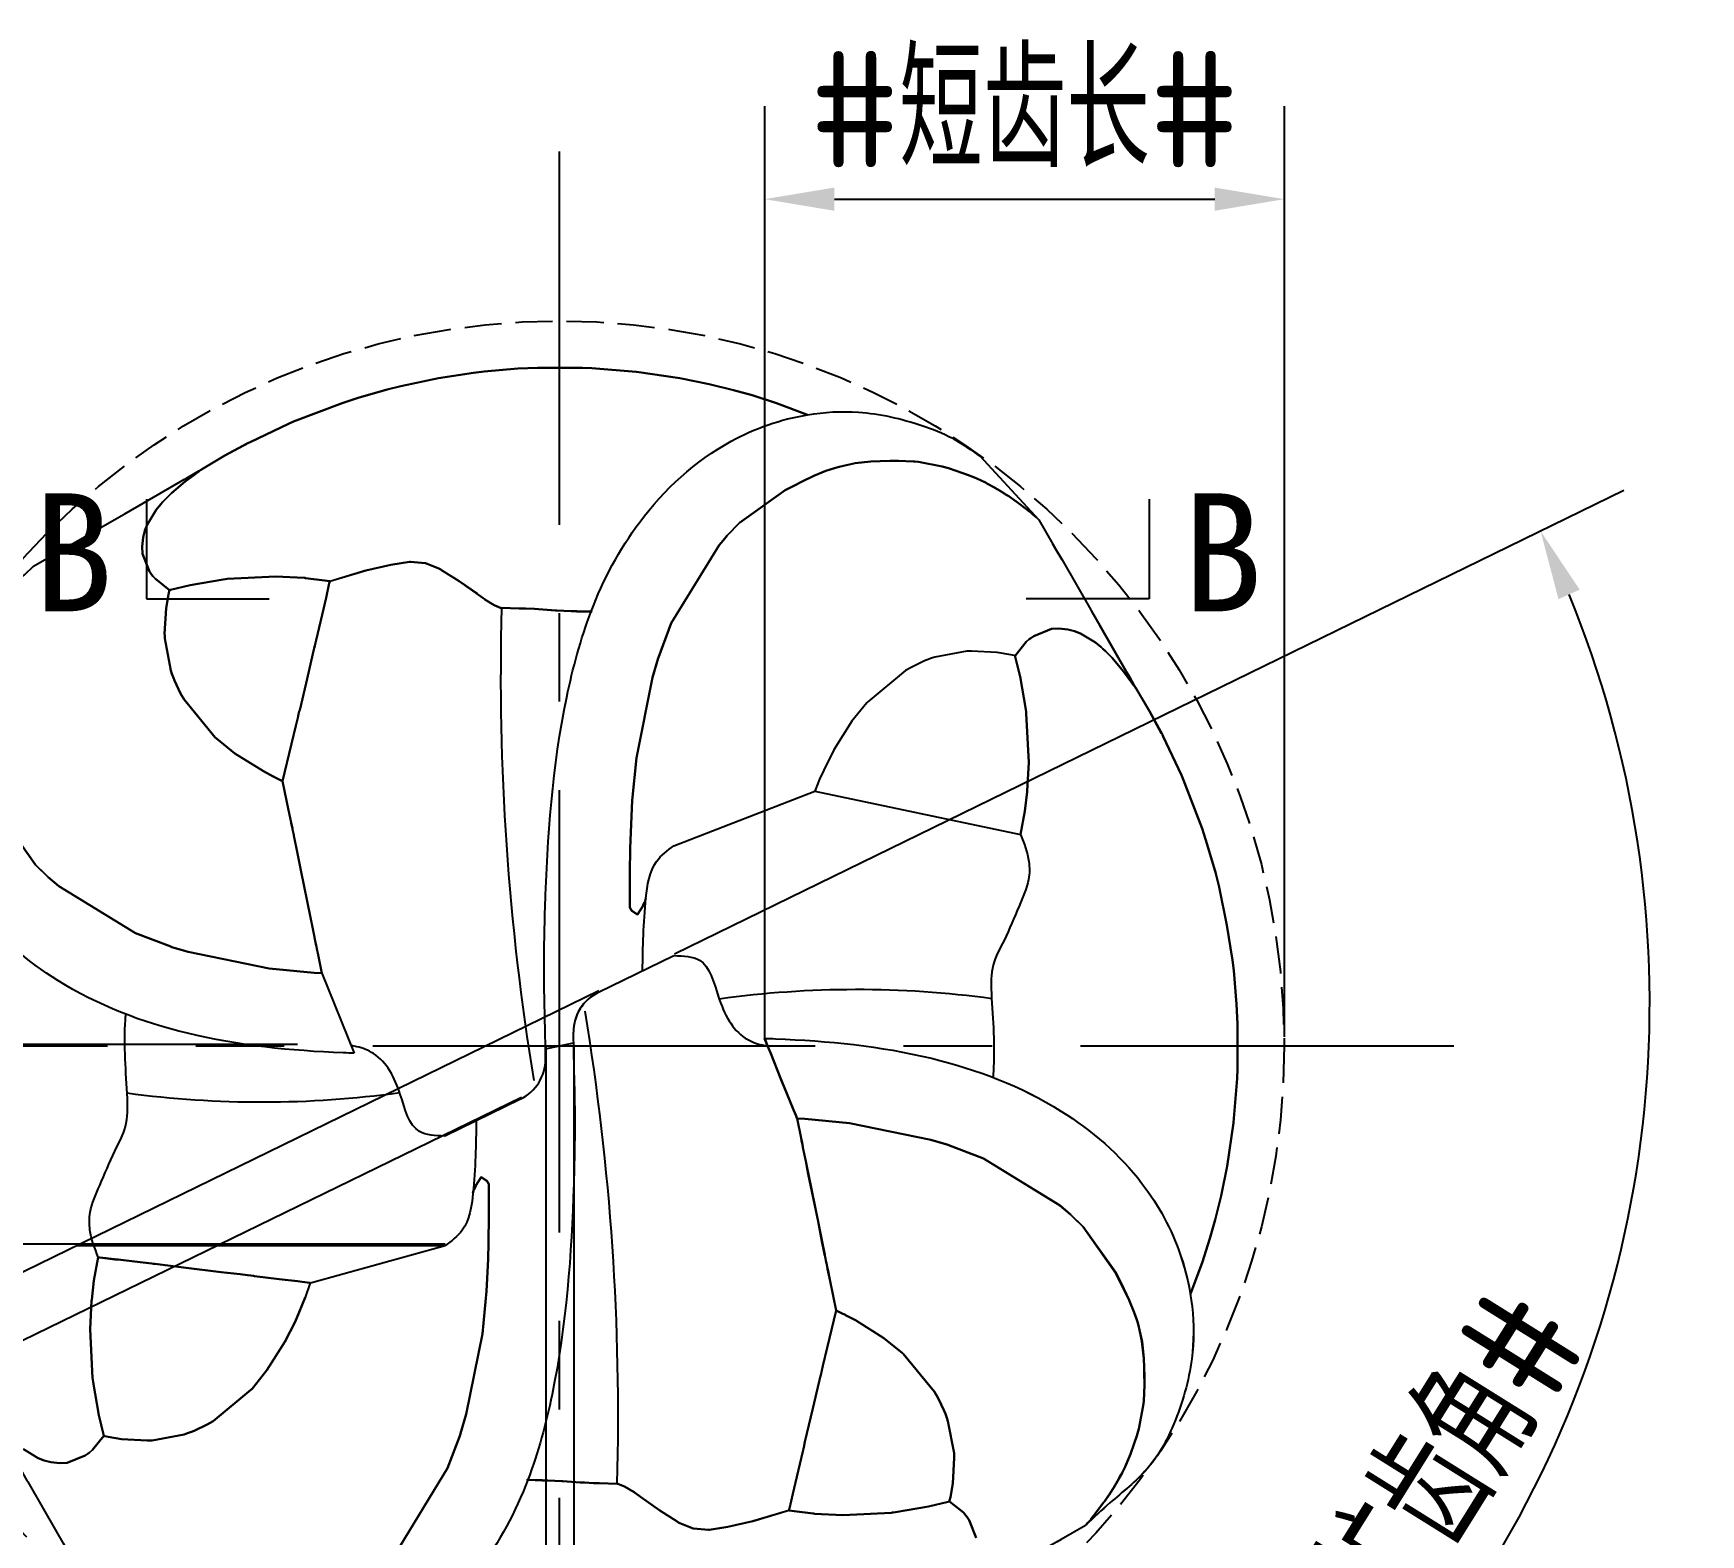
# Model space of a CAD drawing. Header units: millimetres. Extents: x 779.8 to 835.2, y 146 to 195.
# Drawn here: x 799.3 to 835.2, y 162.72 to 195.04 of the extents above; entities that cross this region are included whole.
import ezdxf

# ---------------------------------------------------------------- set-up
doc = ezdxf.new("R2010")
doc.units = ezdxf.units.MM
for name, pattern in [('ACAD_ISO04W100', [30, 24, -3, 0, -3]), ('BANKLINE1', [5.5, 4, -1.5]), ('CENTER', [50.8, 31.75, -6.35, 6.35, -6.35])]:
    doc.linetypes.add(name, pattern=pattern)
for name, color, linetype in [('中心线', 2, 'ACAD_ISO04W100'), ('标注', 7, 'Continuous'), ('注释', 3, 'Continuous'), ('虚线轮廓', 1, 'Continuous'), ('轮廓', 4, 'Continuous')]:
    doc.layers.add(name, color=color, linetype=linetype)
doc.styles.add('CFST0', font='gbenor.shx', dxfattribs={"bigfont": 'gbcbig.shx'})
doc.styles.get("Standard").update_dxf_attribs({"font": 'gbenor.shx'})
doc.dimstyles.new('TYToolDesignC1-1', dxfattribs={"dimtxt": 2.5, "dimasz": 1.5, "dimexe": 2, "dimexo": 0, "dimtad": 1, "dimtoh": 1, "dimdec": 3, "dimdsep": 46, "dimtxsty": 'CFST0', "dimcen": 2.502, "dimclrd": 3, "dimclre": 3, "dimclrt": 3, "dimazin": 2, "dimtfac": 1, "dimtdec": 3, "dimtmove": 0, "dimatfit": 3, "dimfxl": 1, "dimarcsym": 0})

# ---------------------------------------------------------------- blocks, each defined once
blk = doc.blocks.new('*D8')
at = {"layer": 'Defpoints', "color": 0, "transparency": 16777216}
for p in [(813.105, 175.223), (810.935, 174.163), (810.935, 174.163), (810.935, 172.973), (825.412, 156.077)]:
    blk.add_point(p, dxfattribs=at)
at = {"layer": '标注', "color": 3, "lineweight": -2, "transparency": 16777216}
for p, q in [((813.105, 175.223), (833.547, 185.209)), ((810.935, 172.973), (810.935, 148.996))]:
    blk.add_line(p, q, dxfattribs=at)
blk.add_arc((810.935, 174.163), 23.166, 273.7105, 22.3241, dxfattribs=at)
at = {"layer": '标注', "color": 3, "transparency": 16777216}
for points in [[(832.137, 182.86), (832.593, 183.065), (831.75, 184.331)], [(812.442, 150.795), (812.426, 151.295), (810.935, 150.996)]]:
    blk.add_solid(points, dxfattribs=at)
at = {"layer": '标注', "color": 3, "transparency": 16777216, "insert": (828.924, 162.929), "char_height": 2.5, "attachment_point": 5, "rotation": 58.0173, "style": 'CFST0'}
blk.add_mtext('#长扩齿角#', dxfattribs=at)
blk = doc.blocks.new('*D11')
at = {"layer": 'Defpoints', "color": 0, "transparency": 16777216}
for p in [(804.985, 173.273), (782.698, 168.973), (808.165, 168.973)]:
    blk.add_point(p, dxfattribs=at)
at = {"layer": '标注', "color": 3, "lineweight": -2, "transparency": 16777216}
for p, q in [((782.698, 173.273), (782.698, 177.117)), ((782.698, 177.117), (793.728, 177.117)), ((804.985, 173.273), (780.698, 173.273)), ((782.698, 170.473), (782.698, 171.773)), ((808.165, 168.973), (780.698, 168.973))]:
    blk.add_line(p, q, dxfattribs=at)
at = {"layer": '标注', "color": 3, "transparency": 16777216}
for points in [[(782.448, 171.773), (782.948, 171.773), (782.698, 173.273)], [(782.448, 170.473), (782.948, 170.473), (782.698, 168.973)]]:
    blk.add_solid(points, dxfattribs=at)
at = {"layer": '标注', "color": 3, "transparency": 16777216, "insert": (788.526, 179.074), "char_height": 2.5, "attachment_point": 5, "style": 'CFST0'}
blk.add_mtext('#短扩齿角#', dxfattribs=at)
blk = doc.blocks.new('*D12')
at = {"layer": 'Defpoints', "color": 0, "transparency": 16777216}
for p in [(826.235, 191.473), (826.235, 173.433), (815.045, 173.403)]:
    blk.add_point(p, dxfattribs=at)
at = {"layer": '标注', "color": 3, "lineweight": -2, "transparency": 16777216}
for p, q in [((815.045, 173.403), (815.045, 193.473)), ((826.235, 173.433), (826.235, 193.473)), ((816.545, 191.473), (824.735, 191.473))]:
    blk.add_line(p, q, dxfattribs=at)
at = {"layer": '标注', "color": 3, "transparency": 16777216}
for points in [[(816.545, 191.723), (816.545, 191.223), (815.045, 191.473)], [(824.735, 191.723), (824.735, 191.223), (826.235, 191.473)]]:
    blk.add_solid(points, dxfattribs=at)
at = {"layer": '标注', "color": 3, "transparency": 16777216, "insert": (820.64, 193.403), "char_height": 2.5, "attachment_point": 5, "style": 'CFST0'}
blk.add_mtext('#短齿长#', dxfattribs=at)
blk = doc.blocks.new('*D9')
at = {"layer": 'Defpoints', "color": 0, "transparency": 16777216}
for p in [(810.335, 173.243), (810.935, 173.243), (810.335, 147.973)]:
    blk.add_point(p, dxfattribs=at)
at = {"layer": '标注', "color": 3, "lineweight": -2, "transparency": 16777216}
for p, q in [((810.335, 173.243), (810.335, 145.973)), ((810.935, 173.243), (810.935, 145.973)), ((808.835, 147.973), (795.68, 147.973)), ((810.935, 147.973), (810.335, 147.973)), ((812.435, 147.973), (813.935, 147.973))]:
    blk.add_line(p, q, dxfattribs=at)
at = {"layer": '标注', "color": 3, "transparency": 16777216}
for points in [[(808.835, 148.223), (808.835, 147.723), (810.335, 147.973)], [(812.435, 148.223), (812.435, 147.723), (810.935, 147.973)]]:
    blk.add_solid(points, dxfattribs=at)
at = {"layer": '标注', "color": 3, "transparency": 16777216, "insert": (801.507, 149.917), "char_height": 2.5, "attachment_point": 5, "style": 'CFST0'}
blk.add_mtext('#左右偏差#', dxfattribs=at)
blk = doc.blocks.new('*D10')
at = {"layer": 'Defpoints', "color": 0, "transparency": 16777216}
for p in [(811.475, 174.423), (809.805, 172.133), (785.192, 160.128)]:
    blk.add_point(p, dxfattribs=at)
at = {"layer": '标注', "color": 3, "lineweight": -2, "transparency": 16777216}
for p, q in [((811.475, 174.423), (782.813, 160.444)), ((809.805, 172.133), (783.394, 159.252)), ((783.953, 162.669), (783.296, 164.017)), ((784.611, 161.32), (785.192, 160.128)), ((785.85, 158.78), (786.671, 157.097)), ((786.671, 157.097), (797.7, 157.097))]:
    blk.add_line(p, q, dxfattribs=at)
at = {"layer": '标注', "color": 3, "transparency": 16777216}
for points in [[(784.178, 162.778), (783.728, 162.559), (784.611, 161.32)], [(786.074, 158.89), (785.625, 158.671), (785.192, 160.128)]]:
    blk.add_solid(points, dxfattribs=at)
at = {"layer": '标注', "color": 3, "transparency": 16777216, "insert": (792.498, 159.041), "char_height": 2.5, "attachment_point": 5, "style": 'CFST0'}
blk.add_mtext('#上下偏差#', dxfattribs=at)
blk = doc.blocks.new('*U2')
blk.add_spline([(-0.795, 0.273), (-0.6, 0.287), (-0.481, 0.258), (-0.316, 0.152), (-0.109, -0.002), (0.041, -0.113), (0.227, -0.169), (0.497, -0.216), (0.759, -0.278), (0.795, -0.289)], degree=3)
blk = doc.blocks.new('*U1')
blk.add_blockref('*U2', (677.546, 248.953))
at = {"rotation": 180}
blk.add_blockref('*U2', (677.366, 242.642), dxfattribs=at)
blk = doc.blocks.new('*U3')
blk.add_arc((2.701, 16.857), 17.15, 255.4304, 266.3655)
blk = doc.blocks.new('*U14')
blk.add_open_spline([(-4.67, -6.973), (-4.669, -6.898), (-4.673, -6.389), (-4.713, -5.302), (-4.672, -2.77), (-4.476, -0.024), (-3.727, 2.781), (-2.67, 4.788), (-1.006, 6.321), (0.748, 6.933), (2.171, 7.014), (3.226, 6.768), (4.112, 6.426), (4.505, 6.145), (4.701, 6.004)], degree=3, knots=[0, 0, 0, 0, 0.224319, 1.527834, 3.259996, 7.825995, 9.736567, 11.931754, 14.556522, 16.297128, 17.401316, 18.788943, 19.512332, 20.233448, 20.233448, 20.233448, 20.233448])
blk = doc.blocks.new('*U13')
at = {"layer": '轮廓'}
blk.add_blockref('*U14', (425.477, 318.515), dxfattribs=at)
at = {"layer": '轮廓', "rotation": 180}
blk.add_blockref('*U14', (416.736, 305.152), dxfattribs=at)

msp = doc.modelspace()

# ---------------------------------------------------------------- linework, layer by layer
at = {"layer": '中心线', "linetype": 'CENTER', "ltscale": 0.3}
for p, q in [((810.6246, 153.984), (810.6246, 192.5015)), ((791.3659, 173.2428), (829.8834, 173.2428))]:
    msp.add_line(p, q, dxfattribs=at)
at = {"layer": '注释'}
for p, q in [((801.7305, 185.0111), (801.7305, 182.8653)), ((823.3206, 185.0111), (823.3206, 182.8653)), ((801.7305, 182.8653), (804.3776, 182.8653)), ((823.3206, 182.8653), (820.6736, 182.8653))]:
    msp.add_line(p, q, dxfattribs=at)
at = {"layer": '虚线轮廓', "color": 7, "linetype": 'BANKLINE1', "ltscale": 0.2}
msp.add_circle((810.6246, 173.2428), 15.6063, dxfattribs=at)
at = {"layer": '轮廓'}
for p, q in [((819.6774, 185.9487), (820.9505, 184.5678)), ((813.0868, 177.55), (816.1228, 178.7249)), ((816.1228, 178.7249), (820.554, 177.7961)), ((799.3457, 177.1397), (798.6437, 178.1273)), ((799.5525, 176.9377), (799.3457, 177.1397)), ((799.6187, 176.8729), (799.5525, 176.9377)), ((799.8453, 176.6818), (799.6187, 176.8729)), ((801.4952, 175.6665), (799.8453, 176.6818)), ((802.2597, 175.3787), (801.4952, 175.6665)), ((802.2635, 175.3763), (802.2597, 175.3787)), ((802.2777, 175.37), (802.2635, 175.3763)), ((802.6279, 175.2683), (802.2777, 175.37)), ((804.3766, 174.9067), (802.6279, 175.2683)), ((805.343, 174.8128), (804.3766, 174.9067)), ((811.4637, 174.3951), (813.0911, 175.1888)), ((805.5078, 174.806), (805.343, 174.8128)), ((805.5078, 174.806), (806.2048, 173.0824)), ((810.3247, 173.1761), (810.9246, 173.3094)), ((815.7414, 171.6795), (815.0444, 173.4031)), ((809.7855, 172.0904), (808.1582, 171.2967)), ((808.1625, 168.9355), (800.2428, 168.9355)), ((808.1624, 168.9355), (805.2673, 168.1336))]:
    msp.add_line(p, q, dxfattribs=at)
for points in [[(815.964, 186.8303), (815.2972, 187.0831), (814.775, 187.2507), (814.3713, 187.3625), (813.8521, 187.4892), (813.2171, 187.618), (812.2818, 187.7575), (812.2757, 187.7561), (811.3257, 187.8346), (811.1185, 187.8444), (810.1519, 187.8422), (809.73, 187.8249), (809.0045, 187.763), (808.7776, 187.7331), (808.0231, 187.6165), (807.2102, 187.4481), (806.9167, 187.3739), (806.289, 187.1938), (805.9433, 187.0819), (804.9015, 186.6845), (804.7939, 186.6372), (803.9625, 186.2435), (803.9311, 186.2267), (803.8998, 186.2099), (803.4183, 185.9514), (802.9171, 185.6531), (802.9171, 185.6531)], [(802.9202, 185.6538), (803.4183, 185.9514), (803.9311, 186.2267), (803.9625, 186.2435), (804.7939, 186.6372), (804.9015, 186.6845), (805.9433, 187.0819), (806.289, 187.1938), (806.9167, 187.3739), (807.2102, 187.4481), (807.2102, 187.4481), (808.0231, 187.6165), (808.7776, 187.7331), (809.0045, 187.763), (809.73, 187.8249), (810.1519, 187.8422), (811.1185, 187.8444), (811.3257, 187.8346), (812.2757, 187.7561), (812.2818, 187.7575), (813.2171, 187.618), (813.8521, 187.4892), (814.3713, 187.3625), (814.775, 187.2507), (815.2972, 187.0831), (815.964, 186.8303)], [(819.5398, 186.045), (819.135, 186.3006)], [(819.6774, 185.9487), (819.6699, 185.9534), (819.643, 185.9728), (819.6392, 185.9751), (819.6355, 185.9775), (819.563, 186.028), (819.5518, 186.035), (819.551, 186.038), (819.5286, 186.0521), (819.5279, 186.0551), (819.5249, 186.0544), (819.4636, 186.0979), (819.3529, 186.1748)], [(799.2992, 183.569), (799.8224, 183.8691), (799.9066, 183.9205), (799.9127, 183.9219), (799.9157, 183.9227), (799.9181, 183.9264), (799.9241, 183.9278), (800.1613, 184.0658), (801.2359, 184.6822), (801.2443, 184.6873), (801.2527, 184.6925), (801.5747, 184.8789), (802.553, 185.441), (802.5584, 185.4454), (802.5584, 185.4454), (802.5698, 185.4513), (802.5729, 185.452), (802.6318, 185.488), (802.6685, 185.5093), (802.68, 185.5151), (802.8636, 185.6216), (802.9202, 185.6538), (802.9202, 185.6538)], [(802.2267, 183.0535), (801.9245, 183.2944), (801.8682, 183.3583), (801.8445, 183.3912), (801.8003, 183.4579), (801.6452, 183.8384), (801.6375, 183.9967), (801.6599, 184.1908), (801.6966, 184.337), (801.7474, 184.464), (801.9394, 184.7837), (802.0423, 184.9068), (802.0748, 184.9463), (802.1264, 184.9999), (802.2721, 185.1456), (802.568, 185.39), (802.7483, 185.5245), (802.8135, 185.5748), (802.8273, 185.5844), (802.8626, 185.6117), (802.871, 185.6169), (802.9064, 185.6443), (802.9117, 185.6487), (802.9117, 185.6487), (802.9171, 185.6531), (802.9202, 185.6538)], [(802.9171, 185.6531), (802.9117, 185.6487), (802.9117, 185.6487), (802.9064, 185.6443), (802.871, 185.6169), (802.8626, 185.6117), (802.8273, 185.5844), (802.8135, 185.5748), (802.7483, 185.5245), (802.568, 185.39), (802.2721, 185.1456), (802.1264, 184.9999), (802.0748, 184.9463), (802.0423, 184.9068), (801.9394, 184.7837), (801.7474, 184.464), (801.6966, 184.337), (801.6599, 184.1908), (801.6375, 183.9967), (801.6452, 183.8384), (801.8003, 183.4579), (801.8445, 183.3912), (801.8682, 183.3583), (801.9245, 183.2944), (802.2267, 183.0535), (802.2267, 183.0535), (802.2267, 183.0535)], [(820.943, 184.5725), (820.943, 184.5725), (820.943, 184.5725), (820.943, 184.5725), (820.9416, 184.5785), (820.9416, 184.5785), (820.9385, 184.5778), (820.9341, 184.5832), (820.9341, 184.5832), (820.9222, 184.5933), (820.8976, 184.6164), (820.8134, 184.6899), (820.8059, 184.6945), (820.7984, 184.6992), (820.7463, 184.7448), (820.7194, 184.7642), (820.7187, 184.7673), (820.4513, 184.9681), (820.4394, 184.9782), (820.2981, 185.0769), (820.257, 185.1026), (820.1365, 185.1805), (819.977, 185.2749), (819.8421, 185.3463), (819.8308, 185.3533), (819.8159, 185.3626), (819.6898, 185.4232), (819.5651, 185.4777), (819.414, 185.5357), (819.1659, 185.6257), (818.9996, 185.6802), (818.8693, 185.7173), (818.3534, 185.816), (818.2748, 185.8234), (818.2514, 185.8277), (817.9224, 185.8382), (817.8452, 185.8395), (817.7399, 185.8377), (817.5301, 185.8309), (817.3302, 185.8231), (816.9927, 185.7868), (816.6515, 185.7113), (816.5465, 185.6806), (816.3645, 185.6226), (816.1014, 185.5138), (815.854, 185.3927), (815.6699, 185.3021), (815.4866, 185.2086), (814.5027, 184.5043), (814.2366, 184.2283), (814.1515, 184.1254), (814.0633, 184.0217), (813.033, 182.3396), (812.7571, 181.6066), (812.7578, 181.6036), (812.7515, 181.5893), (812.6297, 181.1737), (812.2828, 179.4444), (812.1942, 178.5241), (812.1599, 177.8404), (812.1483, 177.4887), (812.1427, 176.9718), (812.1409, 176.4526), (812.1418, 176.4208), (812.1435, 176.3027), (812.1435, 176.2195)], [(812.3065, 176.0682), (812.3065, 176.0682), (812.1853, 176.1491), (812.147, 176.2043), (812.147, 176.2043), (812.1435, 176.2195), (812.1435, 176.3027), (812.1409, 176.4526), (812.1427, 176.9718), (812.1483, 177.4887), (812.1599, 177.8404), (812.1942, 178.5241), (812.2828, 179.4444), (812.6297, 181.1737), (812.7515, 181.5893), (812.7578, 181.6036), (812.7571, 181.6066), (813.033, 182.3396), (814.0633, 184.0217), (814.1515, 184.1254), (814.2366, 184.2283), (814.5027, 184.5043), (815.4866, 185.2086), (815.6699, 185.3021), (815.854, 185.3927), (816.1014, 185.5138), (816.3645, 185.6226), (816.5465, 185.6806), (816.6515, 185.7113), (816.9927, 185.7868), (817.3302, 185.8231), (817.5301, 185.8309), (817.7399, 185.8377), (817.8452, 185.8395), (817.9224, 185.8382), (818.2514, 185.8277), (818.2748, 185.8234), (818.3534, 185.816), (818.8693, 185.7173), (818.9996, 185.6802), (819.1659, 185.6257), (819.414, 185.5357), (819.5651, 185.4777), (819.6898, 185.4232), (819.8159, 185.3626), (819.8308, 185.3533), (819.8421, 185.3463), (819.977, 185.2749), (820.1365, 185.1805), (820.257, 185.1026), (820.2981, 185.0769), (820.4394, 184.9782), (820.4513, 184.9681), (820.7187, 184.7673), (820.7194, 184.7642), (820.7463, 184.7448), (820.7984, 184.6992), (820.8059, 184.6945), (820.8134, 184.6899), (820.8976, 184.6164), (820.9222, 184.5933), (820.9341, 184.5832), (820.9341, 184.5832), (820.9385, 184.5778), (820.9416, 184.5785), (820.9416, 184.5785), (820.943, 184.5725), (820.943, 184.5725), (820.943, 184.5725)], [(820.9505, 184.5678), (820.9498, 184.5708), (820.9467, 184.5701), (820.943, 184.5725)], [(820.9505, 184.5678), (821.2506, 184.0446), (821.3027, 183.9574), (821.3034, 183.9544), (821.3041, 183.9513), (821.3079, 183.949), (821.3093, 183.9429), (821.4473, 183.7058), (822.0637, 182.6312), (822.0688, 182.6227), (822.074, 182.6143), (822.2604, 182.2923), (822.8225, 181.314), (822.8269, 181.3087), (822.8276, 181.3056), (822.8328, 181.2972), (822.8335, 181.2942), (822.8695, 181.2352), (822.8908, 181.1985), (822.8966, 181.1871), (823.0031, 181.0035), (823.0353, 180.9469), (823.0353, 180.9469)], [(820.9505, 184.5678), (820.9505, 184.5678)], [(821.4473, 183.7058), (821.3093, 183.9429), (821.3079, 183.949), (821.3041, 183.9513), (821.3034, 183.9544), (821.3027, 183.9574), (821.2506, 184.0446)], [(808.1012, 183.4779), (808.0682, 183.4959), (808.0308, 183.5193), (807.7445, 183.6357), (807.7347, 183.6367), (807.4173, 183.6659), (807.3991, 183.6616), (806.9945, 183.5971), (806.458, 183.4796), (805.6801, 183.2424)], [(805.6825, 183.2461), (806.458, 183.4796), (806.9945, 183.5971), (807.3991, 183.6616), (807.4173, 183.6659), (807.7347, 183.6367), (807.7445, 183.6357), (808.0308, 183.5193), (808.0682, 183.4959), (808.0757, 183.4912), (808.0787, 183.4919), (808.0862, 183.4872), (808.1199, 183.4662), (808.4649, 183.248), (808.8506, 182.9784), (808.8812, 182.9566), (808.9858, 182.8783), (809.0014, 182.8659), (809.0014, 182.8659), (809.0014, 182.8659), (809.0052, 182.8636), (809.0171, 182.8535), (809.2215, 182.731), (809.3703, 182.6693)], [(809.3703, 182.6693), (809.2215, 182.731), (809.0171, 182.8535), (809.0052, 182.8636), (809.0014, 182.8659), (809.0014, 182.8659), (809.0014, 182.8659), (808.9858, 182.8783), (808.8812, 182.9566), (808.4649, 183.248), (808.0862, 183.4872), (808.0787, 183.4919), (808.0787, 183.4919)], [(802.2267, 183.0535), (802.251, 183.0592), (802.6722, 183.1628), (803.3837, 183.2854), (803.4368, 183.2913), (803.4679, 183.2953), (803.4709, 183.296), (804.5217, 183.3496), (805.1312, 183.3174), (805.141, 183.3165), (805.1576, 183.3139), (805.5693, 183.2648), (805.6825, 183.2461)], [(805.6794, 183.2454), (805.5693, 183.2648), (805.1576, 183.3139), (805.141, 183.3165), (805.1312, 183.3174), (804.5217, 183.3496), (803.4709, 183.296), (803.4679, 183.2953), (803.4368, 183.2913), (803.3837, 183.2854), (802.6722, 183.1628), (802.251, 183.0592), (802.2267, 183.0535), (802.2267, 183.0535), (802.2267, 183.0535)], [(804.6653, 178.9411), (804.6653, 178.9411), (804.6653, 178.9411), (804.6653, 178.9411), (804.6646, 178.9441), (804.6646, 178.9441), (804.6646, 178.9441), (804.857, 179.7475), (804.9503, 180.1341), (804.997, 180.3338), (805.0026, 180.3511), (805.0225, 180.4454), (805.0321, 180.4732), (805.1681, 181.049), (805.3372, 181.7734), (805.3453, 181.8073), (805.3568, 181.8548), (805.3708, 181.9188), (805.3856, 181.9799), (805.5134, 182.5218), (805.5988, 182.8873), (805.6696, 183.2047), (805.6736, 183.2152), (805.6736, 183.2152), (805.6752, 183.222), (805.6801, 183.2424), (805.6794, 183.2454), (805.6794, 183.2454), (805.6794, 183.2454)], [(805.6801, 183.2424), (805.6752, 183.222), (805.6736, 183.2152), (805.6736, 183.2152), (805.6696, 183.2047), (805.5988, 182.8873), (805.5134, 182.5218), (805.3856, 181.9799), (805.3708, 181.9188), (805.3568, 181.8548), (805.3453, 181.8073), (805.3372, 181.7734), (805.1681, 181.049), (805.0321, 180.4732), (805.0225, 180.4454), (805.0026, 180.3511), (804.997, 180.3338), (804.9503, 180.1341), (804.857, 179.7475), (804.6646, 178.9441), (804.6646, 178.9441), (804.6646, 178.9441), (804.6653, 178.9411), (804.6653, 178.9411), (804.6653, 178.9411), (804.6653, 178.9411), (804.6653, 178.9411)], [(804.6653, 178.9411), (804.6653, 178.9411), (804.5205, 179.0133), (804.4665, 179.0393), (804.4627, 179.0416), (804.2513, 179.1529), (803.6369, 179.5395), (803.2392, 179.8608), (803.2147, 179.8839), (802.5436, 180.6961), (802.4681, 180.8292), (802.3368, 181.1063), (802.3137, 181.165), (802.2805, 181.2534), (802.2575, 181.325), (802.1277, 182.0123), (802.1251, 182.079), (802.1234, 182.1138), (802.1554, 182.6688), (802.2062, 182.9623), (802.2218, 183.0332), (802.2235, 183.04), (802.2235, 183.04), (802.2227, 183.043), (802.2227, 183.043), (802.2251, 183.0468), (802.2267, 183.0535), (802.2267, 183.0535), (802.2267, 183.0535)], [(802.2267, 183.0535), (802.2267, 183.0535), (802.2251, 183.0468), (802.2227, 183.043), (802.2227, 183.043), (802.2235, 183.04), (802.2235, 183.04), (802.2218, 183.0332), (802.2062, 182.9623), (802.1554, 182.6688), (802.1234, 182.1138), (802.1251, 182.079), (802.1277, 182.0123), (802.2575, 181.325), (802.2805, 181.2534), (802.3137, 181.165), (802.3368, 181.1063), (802.4681, 180.8292), (802.5436, 180.6961), (803.2147, 179.8839), (803.2392, 179.8608), (803.6369, 179.5395), (804.2513, 179.1529), (804.4627, 179.0416), (804.4665, 179.0393), (804.5205, 179.0133), (804.6653, 178.9411)], [(809.3703, 182.6693), (809.3794, 182.6714), (809.7599, 182.6599), (809.8689, 182.6595), (809.8726, 182.6571), (809.8916, 182.6583), (810.0859, 182.6487), (810.1736, 182.6434), (810.538, 182.6186), (810.5478, 182.6177), (810.5705, 182.6165), (810.8753, 182.6004), (810.9971, 182.5997), (811.3065, 182.5911)], [(811.3065, 182.5911), (810.9971, 182.5997), (810.8753, 182.6004), (810.5705, 182.6165), (810.5478, 182.6177), (810.1736, 182.6434), (810.0859, 182.6487), (809.8916, 182.6583), (809.8726, 182.6571), (809.8689, 182.6595), (809.7599, 182.6599), (809.3794, 182.6714), (809.3703, 182.6693)], [(809.8787, 182.6586), (809.8757, 182.6578), (809.8757, 182.6578), (809.8757, 182.6578), (809.3703, 182.6693), (809.3703, 182.6693)], [(809.8885, 182.6576), (809.8818, 182.6593), (809.8787, 182.6586), (809.8787, 182.6586), (809.8628, 182.6581), (809.85, 182.6583), (809.3703, 182.6693)], [(810.9948, 182.596), (810.9948, 182.596), (810.9948, 182.596), (811.3089, 182.5948), (811.3253, 182.5794)], [(823.0346, 180.9499), (823.0302, 180.9553), (823.0302, 180.9553), (823.0258, 180.9607), (822.9984, 180.996), (822.9932, 181.0044), (822.9659, 181.0397), (822.9563, 181.0535), (822.906, 181.1188), (822.7715, 181.2991), (822.5271, 181.5949), (822.3821, 181.7376), (822.3278, 181.7923), (822.2883, 181.8248), (822.1652, 181.9277), (821.8455, 182.1197), (821.7185, 182.1704), (821.5723, 182.2071), (821.3782, 182.2295), (821.2206, 182.2188), (820.8394, 182.0667), (820.7727, 182.0225), (820.7398, 181.9989), (820.6759, 181.9425), (820.435, 181.6403), (820.435, 181.6403), (820.435, 181.6403)], [(820.435, 181.6403), (820.6759, 181.9425), (820.7398, 181.9989), (820.7727, 182.0225), (820.8394, 182.0667), (821.2206, 182.2188), (821.3782, 182.2295), (821.5723, 182.2071), (821.7185, 182.1704), (821.8455, 182.1197), (822.1652, 181.9277), (822.2883, 181.8248), (822.3278, 181.7923), (822.3821, 181.7376), (822.5271, 181.5949), (822.7715, 181.2991), (822.906, 181.1188), (822.9563, 181.0535), (822.9659, 181.0397), (822.9932, 181.0044), (822.9984, 180.996), (823.0258, 180.9607), (823.0302, 180.9553), (823.0302, 180.9553), (823.0346, 180.9499), (823.0353, 180.9469)], [(823.0353, 180.9469), (823.0031, 181.0035), (822.8966, 181.1871), (822.8908, 181.1985), (822.8695, 181.2352), (822.8335, 181.2942), (822.8328, 181.2972), (822.8276, 181.3056), (822.8269, 181.3087), (822.8225, 181.314), (822.2604, 182.2923)], [(820.435, 181.6403), (820.435, 181.6403), (820.4283, 181.6419), (820.4245, 181.6443), (820.4215, 181.6436), (820.4215, 181.6436), (820.4215, 181.6436), (820.4147, 181.6452), (820.3438, 181.6609), (820.0503, 181.7116), (819.4953, 181.7436), (819.4605, 181.742), (819.3938, 181.7394), (818.7065, 181.6095), (818.6349, 181.5866), (818.5465, 181.5534), (818.4878, 181.5302), (818.2107, 181.399), (818.0776, 181.3234), (817.2654, 180.6524), (817.2423, 180.6278), (816.921, 180.2302), (816.5344, 179.6157), (816.3146, 179.1807), (816.2262, 178.981), (816.1228, 178.7249)], [(820.435, 181.6403), (820.4407, 181.616), (820.5443, 181.1948), (820.6669, 180.4833), (820.6728, 180.4303), (820.6768, 180.3992), (820.6775, 180.3961), (820.7311, 179.3453), (820.6989, 178.7358), (820.698, 178.726), (820.6954, 178.7094), (820.6463, 178.2978), (820.5547, 177.7931)], [(820.554, 177.7961), (820.6463, 178.2978), (820.6954, 178.7094), (820.698, 178.726), (820.6989, 178.7358), (820.7311, 179.3453), (820.6775, 180.3961), (820.6768, 180.3992), (820.6728, 180.4303), (820.6669, 180.4833), (820.5443, 181.1948), (820.4407, 181.616), (820.435, 181.6403), (820.435, 181.6403), (820.435, 181.6403)], [(824.2125, 167.9), (824.4646, 168.5698), (824.6322, 169.0921), (824.744, 169.4958), (824.8707, 170.015), (824.9995, 170.65), (825.139, 171.5852), (825.1383, 171.5883), (825.2161, 172.5413), (825.2259, 172.7486), (825.2237, 173.7152), (825.2064, 174.1371), (825.1445, 174.8626), (825.1146, 175.0894), (824.998, 175.8439), (824.8296, 176.6568), (824.7554, 176.9503), (824.5753, 177.578), (824.4634, 177.9237), (824.066, 178.9656), (824.0187, 179.0732), (823.625, 179.9045), (823.6082, 179.9359), (823.5914, 179.9672), (823.3329, 180.4487), (823.0346, 180.9499), (823.0346, 180.9499)], [(823.0353, 180.9469), (823.3329, 180.4487), (823.6082, 179.9359), (823.625, 179.9045), (824.0187, 179.0732), (824.066, 178.9656), (824.4634, 177.9237), (824.5753, 177.578), (824.7554, 176.9503), (824.8296, 176.6568), (824.8296, 176.6568), (824.998, 175.8439), (825.1146, 175.0894), (825.1445, 174.8626), (825.2064, 174.1371), (825.2237, 173.7152), (825.2259, 172.7486), (825.2161, 172.5413), (825.1383, 171.5883), (825.139, 171.5852), (824.9995, 170.65), (824.8707, 170.015), (824.744, 169.4958), (824.6322, 169.0921), (824.4646, 168.5698), (824.2125, 167.9)], [(805.5078, 174.806), (805.4217, 175.2344), (805.4084, 175.2922), (805.3841, 175.4115), (805.3799, 175.4297), (805.3209, 175.7267), (805.2916, 175.8673), (805.2631, 176.0048), (805.056, 177.0266), (804.9699, 177.455), (804.9198, 177.6997), (804.9114, 177.7362), (804.9088, 177.7612), (804.9025, 177.7885), (804.8803, 177.8987), (804.874, 177.9261), (804.8518, 178.0362), (804.8482, 178.0514), (804.794, 178.3143), (804.6653, 178.9411)], [(804.6653, 178.9411), (804.794, 178.3143), (804.8482, 178.0514), (804.8518, 178.0362), (804.874, 177.9261), (804.8803, 177.8987), (804.9025, 177.7885), (804.9088, 177.7612), (804.9114, 177.7362), (804.9198, 177.6997), (804.9699, 177.455), (805.056, 177.0266), (805.2631, 176.0048), (805.3209, 175.7267), (805.3799, 175.4297), (805.3841, 175.4115), (805.4084, 175.2922), (805.4217, 175.2344), (805.5078, 174.806), (805.5085, 174.8029)], [(798.6437, 178.1273), (799.3457, 177.1397), (799.6187, 176.8729), (799.8453, 176.6818), (801.4952, 175.6665), (802.2597, 175.3787), (802.2635, 175.3763), (802.2777, 175.37), (802.6279, 175.2683), (804.3766, 174.9067), (805.343, 174.8128), (805.5078, 174.806), (805.5078, 174.806)], [(812.4874, 176.4185), (812.4716, 176.3657), (812.4639, 176.3575), (812.4613, 176.3409), (812.4597, 176.3341), (812.4267, 176.2688), (812.418, 176.2508), (812.3058, 176.0712)], [(812.3065, 176.0682), (812.418, 176.2508), (812.4267, 176.2688), (812.4597, 176.3341)], [(812.4716, 176.3657), (812.4874, 176.4185)], [(812.147, 176.2043), (812.1853, 176.1491), (812.3065, 176.0682)], [(815.74, 171.6826), (815.7189, 171.7322), (815.6654, 171.8671), (815.4588, 172.3734), (815.4312, 172.4375), (815.3863, 172.5488), (815.1755, 173.0734), (815.1254, 173.1931), (815.0438, 173.4031)], [(815.0466, 173.3959), (815.1254, 173.1931), (815.1755, 173.0734), (815.3863, 172.5488), (815.4312, 172.4375), (815.4588, 172.3734), (815.6654, 171.8671), (815.7189, 171.7322), (815.74, 171.6826), (815.7407, 171.6796)], [(816.5833, 167.5445), (816.4546, 168.1712), (816.4003, 168.4341), (816.3975, 168.4463), (816.3745, 168.5595), (816.3689, 168.5838), (816.346, 168.697), (816.3397, 168.7244), (816.3341, 168.7487), (816.3287, 168.7859), (816.2786, 169.0305), (816.1925, 169.4589), (815.9831, 170.477), (815.9276, 170.7588), (815.8656, 171.0551), (815.8645, 171.0741), (815.8401, 171.1933), (815.8268, 171.2511), (815.7407, 171.6796), (815.74, 171.6826)], [(816.584, 167.5445), (816.4553, 168.1712), (816.401, 168.4341), (816.3975, 168.4493), (816.3753, 168.5595), (816.369, 168.5868), (816.3467, 168.697), (816.3404, 168.7243), (816.3378, 168.7494), (816.3294, 168.7858), (816.2793, 169.0305), (816.1932, 169.4589), (815.9862, 170.4807), (815.9284, 170.7588), (815.8694, 171.0558), (815.8652, 171.074), (815.8409, 171.1933), (815.8275, 171.2511), (815.7414, 171.6795), (815.7407, 171.6826)], [(821.9547, 162.921), (821.9547, 162.921), (821.9547, 162.921), (821.954, 162.9241), (821.96, 162.9255), (821.96, 162.9255), (821.9593, 162.9285), (821.9647, 162.9329), (821.9647, 162.9329), (821.9748, 162.9449), (821.9979, 162.9694), (822.0714, 163.0536), (822.076, 163.0611), (822.0814, 163.0656), (822.1263, 163.1208), (822.1457, 163.1477), (822.1488, 163.1484), (822.3496, 163.4157), (822.3597, 163.4276), (822.4483, 163.557), (822.456, 163.5652), (822.4584, 163.5689), (822.4841, 163.6101), (822.562, 163.7305), (822.6424, 163.8676), (822.7168, 164.0032), (822.7238, 164.0145), (822.7441, 164.0512), (822.8047, 164.1772), (822.8592, 164.3019), (822.9179, 164.4499), (822.9999, 164.6771), (823.0544, 164.8433), (823.0988, 164.9977), (823.1933, 165.4903), (823.2056, 165.5892), (823.2049, 165.5922), (823.2196, 165.9447), (823.2217, 166.0188), (823.2192, 166.1271), (823.2142, 166.3149), (823.2072, 166.5118), (823.1683, 166.8743), (823.0977, 167.1943), (823.0708, 167.2969), (823.0018, 167.4988), (822.8923, 167.7649), (822.7742, 168.013), (822.6946, 168.1772), (822.6018, 168.3575), (821.9028, 169.3458), (821.6299, 169.6126), (821.4032, 169.8037), (819.7534, 170.819), (818.9888, 171.1069), (818.9851, 171.1092), (818.9678, 171.1148), (818.6207, 171.2172), (816.872, 171.5789), (815.9056, 171.6728), (815.7407, 171.6796), (815.7407, 171.6796)], [(815.7407, 171.6796), (815.8268, 171.2511), (815.8401, 171.1933), (815.8645, 171.0741), (815.8656, 171.0551), (815.9276, 170.7588), (815.9644, 170.5719), (815.9831, 170.477), (816.1925, 169.4589), (816.2786, 169.0305), (816.3287, 168.7859), (816.3341, 168.7487), (816.3397, 168.7244), (816.346, 168.697), (816.3689, 168.5838), (816.3745, 168.5595), (816.3975, 168.4463), (816.4003, 168.4341), (816.4546, 168.1712), (816.5802, 167.5438)], [(815.7407, 171.6796), (815.9056, 171.6728), (816.872, 171.5789), (818.6207, 171.2172), (818.9678, 171.1148), (818.9851, 171.1092), (818.9888, 171.1069), (819.7534, 170.819), (821.4032, 169.8037), (821.6299, 169.6126), (821.6961, 169.5479), (821.9028, 169.3458), (822.6018, 168.3575), (822.6946, 168.1772), (822.7742, 168.013), (822.8923, 167.7649), (823.0018, 167.4988), (823.05, 167.3594), (823.0708, 167.2969), (823.0977, 167.1943), (823.1683, 166.8743), (823.2072, 166.5118), (823.2142, 166.3149), (823.2192, 166.1271), (823.2217, 166.0188), (823.2196, 165.9447), (823.2049, 165.5922), (823.2056, 165.5892), (823.1933, 165.4903), (823.0988, 164.9977), (823.0544, 164.8433), (822.9999, 164.6771), (822.9179, 164.4499), (822.8592, 164.3019), (822.8047, 164.1772), (822.7441, 164.0512), (822.7238, 164.0145), (822.7168, 164.0032), (822.6424, 163.8676), (822.562, 163.7305), (822.4841, 163.6101), (822.4584, 163.5689), (822.456, 163.5652), (822.4483, 163.557), (822.3597, 163.4276), (822.3496, 163.4157), (822.1488, 163.1484), (822.1457, 163.1477), (822.1263, 163.1208), (822.0814, 163.0656), (822.076, 163.0611), (822.0714, 163.0536), (821.9979, 162.9694), (821.9748, 162.9449), (821.9647, 162.9329), (821.9647, 162.9329), (821.9593, 162.9285), (821.96, 162.9255), (821.96, 162.9255), (821.954, 162.9241), (821.9547, 162.921), (821.9547, 162.921)], [(821.9554, 162.921), (821.9554, 162.921), (821.9547, 162.924), (821.9577, 162.9247), (821.9608, 162.9254), (821.9608, 162.9254), (821.9601, 162.9285), (821.9654, 162.9329), (821.9654, 162.9329), (821.9785, 162.9456), (821.9987, 162.9694), (822.0721, 163.0536), (822.0768, 163.0611), (822.0814, 163.0686), (822.127, 163.1207), (822.1464, 163.1476), (822.1495, 163.1483), (822.3504, 163.4157), (822.3604, 163.4276), (822.4801, 163.6026), (822.4848, 163.61), (822.5627, 163.7305), (822.6431, 163.8676), (822.7175, 164.0032), (822.7245, 164.0144), (822.7449, 164.0512), (822.8054, 164.1772), (822.8599, 164.3019), (822.9216, 164.4506), (823.0007, 164.677), (823.0551, 164.8433), (823.0996, 164.9977), (823.194, 165.4902), (823.2057, 165.5922), (823.2057, 165.5922), (823.2204, 165.9447), (823.2218, 166.0218), (823.2199, 166.1271), (823.215, 166.3149), (823.2072, 166.5149), (823.1691, 166.8743), (823.0984, 167.1943), (823.0715, 167.2969), (823.0025, 167.4988), (822.893, 167.7649), (822.7749, 168.013), (822.6953, 168.1772), (822.6055, 168.3582), (821.9036, 169.3458), (821.6306, 169.6126), (821.404, 169.8037), (819.7541, 170.819), (818.9895, 171.1069), (818.9858, 171.1092), (818.9715, 171.1155), (818.6214, 171.2172), (816.8727, 171.5788), (815.9063, 171.6728), (815.7414, 171.6795), (815.7414, 171.6795)], [(815.7414, 171.6795), (815.8275, 171.2511), (815.8409, 171.1933), (815.8652, 171.074), (815.8694, 171.0558), (815.9284, 170.7588), (815.9576, 170.6182), (815.9862, 170.4807), (816.1932, 169.4589), (816.2793, 169.0305), (816.3294, 168.7858), (816.3378, 168.7494), (816.3404, 168.7243), (816.3467, 168.697), (816.369, 168.5868), (816.3753, 168.5595), (816.3975, 168.4493), (816.401, 168.4341), (816.4553, 168.1712), (816.584, 167.5445)], [(815.7414, 171.6795), (815.9063, 171.6728), (816.8727, 171.5788), (818.6214, 171.2172), (818.9715, 171.1155), (818.9858, 171.1092), (818.9895, 171.1069), (819.7541, 170.819), (821.404, 169.8037), (821.6306, 169.6126), (821.6968, 169.5479), (821.9036, 169.3458), (822.6055, 168.3582), (822.6953, 168.1772), (822.7749, 168.013), (822.893, 167.7649), (823.0025, 167.4988), (823.05, 167.3624), (823.0715, 167.2969), (823.0984, 167.1943), (823.1691, 166.8743), (823.2072, 166.5149), (823.215, 166.3149), (823.2199, 166.1271), (823.2218, 166.0218), (823.2204, 165.9447), (823.2057, 165.5922), (823.2057, 165.5922), (823.194, 165.4902), (823.0996, 164.9977), (823.0551, 164.8433), (823.0007, 164.677), (822.9216, 164.4506), (822.8599, 164.3019), (822.8054, 164.1772), (822.7449, 164.0512), (822.7245, 164.0144), (822.7175, 164.0032), (822.6431, 163.8676), (822.5627, 163.7305), (822.4848, 163.61), (822.4801, 163.6026), (822.3604, 163.4276), (822.3504, 163.4157), (822.1495, 163.1483), (822.1464, 163.1476), (822.127, 163.1207), (822.0814, 163.0686), (822.0768, 163.0611), (822.0721, 163.0536), (821.9987, 162.9694), (821.9785, 162.9456), (821.9654, 162.9329), (821.9654, 162.9329), (821.9601, 162.9285), (821.9608, 162.9254), (821.9608, 162.9254), (821.9577, 162.9247), (821.9547, 162.924), (821.9554, 162.921)], [(808.9427, 170.4143), (808.9427, 170.4143), (809.0632, 170.3365), (809.0985, 170.2806), (809.0992, 170.2775), (809.1051, 170.2661), (809.1051, 170.1828), (809.1076, 170.0329), (809.1056, 169.5841), (809.1003, 168.9968), (809.0886, 168.6451), (809.0543, 167.9615), (808.9657, 167.0412), (808.6188, 165.3118), (808.497, 164.8962), (808.4907, 164.882), (808.4914, 164.8789), (808.2155, 164.1459), (807.1852, 162.4638)], [(807.1852, 162.4638), (808.2155, 164.1459), (808.4914, 164.8789), (808.4907, 164.882), (808.497, 164.8962), (808.6188, 165.3118), (808.9657, 167.0412), (809.0543, 167.9615), (809.0886, 168.6451), (809.1003, 168.9968), (809.1056, 169.5841), (809.1076, 170.0329), (809.1051, 170.0579), (809.1051, 170.1828), (809.1051, 170.2661)], [(808.7622, 170.0708), (808.7769, 170.1199), (808.7847, 170.1281), (808.7872, 170.1447), (808.7889, 170.1515), (808.8188, 170.216), (808.8274, 170.234), (808.9427, 170.4143)], [(808.9427, 170.4143), (808.8274, 170.234), (808.8188, 170.216), (808.7889, 170.1515)], [(809.0985, 170.2806), (809.0632, 170.3365), (808.9427, 170.4143)], [(808.7769, 170.1199), (808.7622, 170.0708)], [(800.8135, 164.8452), (800.8079, 164.8696), (800.7042, 165.2908), (800.5816, 166.0022), (800.5758, 166.0553), (800.5718, 166.0864), (800.5711, 166.0894), (800.5174, 167.1402), (800.5496, 167.7497), (800.5506, 167.7595), (800.5531, 167.7761), (800.6022, 168.1878), (800.6938, 168.6925)], [(800.6945, 168.6894), (800.6022, 168.1878), (800.5531, 167.7761), (800.5506, 167.7595), (800.5496, 167.7497), (800.5174, 167.1402), (800.5711, 166.0894), (800.5718, 166.0864), (800.5758, 166.0553), (800.5816, 166.0022), (800.7042, 165.2908), (800.8079, 164.8696), (800.8135, 164.8452), (800.8135, 164.8452), (800.8135, 164.8452)], [(805.2608, 168.136), (805.2503, 168.14), (805.2404, 168.141), (804.9867, 168.172), (804.5917, 168.2185), (804.0608, 168.2849), (804.0343, 168.2884), (803.9784, 168.2947), (803.909, 168.3043), (803.7511, 168.3223), (803.3395, 168.3714), (803.2866, 168.3784), (802.585, 168.463), (801.9159, 168.5455), (801.906, 168.5464), (801.8796, 168.5499), (801.8471, 168.552), (801.4717, 168.5967), (801.1228, 168.6378), (801.1062, 168.6404), (800.7278, 168.6843), (800.7247, 168.6836), (800.7149, 168.6845), (800.6983, 168.6871), (800.6945, 168.6894), (800.6945, 168.6894)], [(800.6983, 168.6871), (800.7149, 168.6845), (800.7278, 168.6843), (801.054, 168.6443), (801.1062, 168.6404), (801.1228, 168.6378), (801.4717, 168.5967), (801.8471, 168.552), (801.8796, 168.5499), (801.906, 168.5464), (801.9159, 168.5455), (802.585, 168.463), (803.2866, 168.3784), (803.3395, 168.3714), (803.7511, 168.3223), (803.909, 168.3043), (803.9784, 168.2947), (804.0343, 168.2884), (804.0608, 168.2849), (804.5917, 168.2185), (804.9867, 168.172), (805.2404, 168.141), (805.2503, 168.14), (805.2608, 168.136), (805.2608, 168.136), (805.2608, 168.136)], [(805.2608, 168.136), (805.1507, 167.8224), (805.0223, 167.5046), (804.9346, 167.3018), (804.7141, 166.8698), (804.3276, 166.2554), (804.0063, 165.8577), (803.9831, 165.8332), (803.1709, 165.1621), (803.0379, 165.0866), (802.7607, 164.9553), (802.702, 164.9322), (802.6136, 164.899), (802.5421, 164.876), (801.8547, 164.7462), (801.785, 164.7429), (801.7502, 164.7412), (801.1982, 164.7739), (800.9047, 164.8247), (800.8338, 164.8403), (800.824, 164.8413), (800.824, 164.8413), (800.824, 164.8413), (800.824, 164.8413), (800.8172, 164.8429), (800.8135, 164.8452), (800.8135, 164.8452), (800.8135, 164.8452)], [(800.8135, 164.8452), (800.8135, 164.8452), (800.8172, 164.8429), (800.824, 164.8413), (800.824, 164.8413), (800.824, 164.8413), (800.824, 164.8413), (800.8338, 164.8403), (800.9047, 164.8247), (801.1982, 164.7739), (801.7502, 164.7412), (801.785, 164.7429), (801.8547, 164.7462), (802.5421, 164.876), (802.6136, 164.899), (802.702, 164.9322), (802.7607, 164.9553), (803.0379, 165.0866), (803.1709, 165.1621), (803.9831, 165.8332), (804.0063, 165.8577), (804.3276, 166.2554), (804.7141, 166.8698), (804.9346, 167.3018), (805.0223, 167.5046), (805.1507, 167.8224)], [(815.5684, 163.2432), (815.5733, 163.2635), (815.575, 163.2703), (815.575, 163.2703), (815.5759, 163.2801), (815.6505, 163.5952), (815.7358, 163.9607), (815.863, 164.5057), (815.8777, 164.5667), (815.8917, 164.6308), (815.9032, 164.6783), (815.9114, 164.7122), (816.0804, 165.4365), (816.2165, 166.0123), (816.226, 166.0401), (816.2459, 166.1344), (816.2515, 166.1517), (816.2983, 166.3514), (816.3916, 166.738), (816.584, 167.5414), (816.584, 167.5414), (816.584, 167.5414), (816.584, 167.5414), (816.584, 167.5414), (816.5833, 167.5445), (816.5833, 167.5445), (816.5833, 167.5445)], [(816.5833, 167.5445), (816.5833, 167.5445), (816.584, 167.5414), (816.584, 167.5414), (816.584, 167.5414), (816.584, 167.5414), (816.584, 167.5414), (816.3916, 166.738), (816.2983, 166.3514), (816.2515, 166.1517), (816.2459, 166.1344), (816.226, 166.0401), (816.2165, 166.0123), (816.0804, 165.4365), (815.9114, 164.7122), (815.9032, 164.6783), (815.8917, 164.6308), (815.8777, 164.5667), (815.863, 164.5057), (815.7358, 163.9607), (815.6505, 163.5952), (815.5759, 163.2801), (815.575, 163.2703), (815.575, 163.2703), (815.5733, 163.2635), (815.5684, 163.2432), (815.5691, 163.2401), (815.5691, 163.2401), (815.5691, 163.2401)], [(816.5802, 167.5438), (816.5833, 167.5445), (816.728, 167.4722), (816.7821, 167.4463), (816.7858, 167.4439), (816.9972, 167.3326), (817.6117, 166.9461), (818.0093, 166.6248), (818.0338, 166.6016), (818.7019, 165.7887), (818.7774, 165.6557), (818.9117, 165.3792), (818.9349, 165.3205), (818.9681, 165.2321), (818.991, 165.1606), (819.1209, 164.4732), (819.1242, 164.4035), (819.1251, 164.3717), (819.0931, 163.8167), (819.0424, 163.5232), (819.0267, 163.4523), (819.0251, 163.4456), (819.0251, 163.4456), (819.0258, 163.4425), (819.0258, 163.4425), (819.0241, 163.4357), (819.0218, 163.432), (819.0218, 163.432), (819.0218, 163.432)], [(819.0218, 163.432), (819.0218, 163.432), (819.0241, 163.4357), (819.0258, 163.4425), (819.0258, 163.4425), (819.0251, 163.4456), (819.0251, 163.4456), (819.0267, 163.4523), (819.0424, 163.5232), (819.0931, 163.8167), (819.1251, 164.3717), (819.1242, 164.4035), (819.1209, 164.4732), (818.991, 165.1606), (818.9681, 165.2321), (818.9349, 165.3205), (818.9117, 165.3792), (818.7774, 165.6557), (818.7019, 165.7887), (818.0338, 166.6016), (818.0093, 166.6248), (817.6117, 166.9461), (816.9972, 167.3326), (816.7858, 167.4439), (816.7821, 167.4463), (816.728, 167.4722), (816.5833, 167.5445)], [(800.2981, 161.9178), (799.9949, 162.4402), (799.9458, 162.5281), (799.9451, 162.5312), (799.9413, 162.5335), (799.9406, 162.5366), (799.9362, 162.5419), (799.8012, 162.7798), (799.1849, 163.8544), (799.1797, 163.8628), (799.1746, 163.8712), (798.9926, 164.1879), (798.426, 165.1715), (798.4216, 165.1769), (798.4216, 165.1769), (798.4158, 165.1883), (798.4151, 165.1914), (798.379, 165.2503), (798.3577, 165.287), (798.3519, 165.2985), (798.2455, 165.4821), (798.2132, 165.5387), (798.2132, 165.5387)], [(799.0833, 164.5579), (799.403, 164.3659), (799.53, 164.3151), (799.6762, 164.2784), (799.8703, 164.256), (800.0287, 164.2637), (800.4092, 164.4188), (800.4758, 164.463), (800.5088, 164.4867), (800.5726, 164.543), (800.8135, 164.8452), (800.8135, 164.8452), (800.8135, 164.8452)], [(800.8135, 164.8452), (800.5726, 164.543), (800.5088, 164.4867), (800.4758, 164.463), (800.4092, 164.4188), (800.0287, 164.2637), (799.8703, 164.256), (799.6762, 164.2784), (799.53, 164.3151), (799.403, 164.3659), (799.0833, 164.5579)], [(810.2507, 163.8889), (810.2545, 163.8865), (810.2545, 163.8865), (809.9397, 163.8907), (809.9233, 163.9061)], [(811.879, 163.8132), (811.8661, 163.8135), (811.4886, 163.8256), (811.3796, 163.8261), (811.3759, 163.8284), (811.3569, 163.8272), (811.1626, 163.8368), (811.0749, 163.8422), (810.6976, 163.8672), (810.678, 163.869), (810.374, 163.8821), (810.2514, 163.8858), (809.942, 163.8944)], [(809.942, 163.8944), (810.2514, 163.8858), (810.374, 163.8821), (810.678, 163.869), (810.6976, 163.8672), (811.0749, 163.8422), (811.1626, 163.8368), (811.3569, 163.8272), (811.3759, 163.8284), (811.3796, 163.8261), (811.4886, 163.8256), (811.8661, 163.8135), (811.879, 163.8132)], [(811.3569, 163.8272), (811.3668, 163.8263), (811.3698, 163.827), (811.3698, 163.827), (811.3857, 163.8275), (811.3986, 163.8272), (811.8783, 163.8163)], [(811.3698, 163.827), (811.3698, 163.827), (811.3698, 163.827), (811.3729, 163.8277), (811.8783, 163.8163), (811.8783, 163.8163)], [(815.5661, 163.2394), (814.7906, 163.0059), (814.2541, 162.8885), (813.8495, 162.8239), (813.8312, 162.8197), (813.5138, 162.8489), (813.501, 162.8491), (813.2177, 162.9663), (813.1773, 162.9889), (813.1773, 162.9889), (813.1698, 162.9936), (813.1698, 162.9936), (813.1623, 162.9983), (812.7843, 163.2345), (812.3673, 163.5289), (812.2628, 163.6072), (812.2478, 163.6166), (812.2478, 163.6166), (812.2471, 163.6196), (812.2434, 163.622), (812.2314, 163.632), (812.027, 163.7545), (811.879, 163.8132)], [(811.879, 163.8132), (812.027, 163.7545), (812.2314, 163.632), (812.2434, 163.622), (812.2471, 163.6196), (812.2478, 163.6166), (812.2478, 163.6166), (812.2628, 163.6072), (812.3673, 163.5289), (812.7843, 163.2345), (813.1623, 162.9983), (813.1698, 162.9936), (813.1698, 162.9936)], [(819.0218, 163.432), (818.9975, 163.4264), (818.5732, 163.322), (817.8648, 163.2001), (817.8118, 163.1943), (817.7806, 163.1903), (817.7776, 163.1896), (816.7268, 163.1359), (816.1173, 163.1681), (816.1075, 163.1691), (816.0909, 163.1716), (815.6793, 163.2207), (815.5661, 163.2394)], [(815.5691, 163.2401), (815.6793, 163.2207), (816.0909, 163.1716), (816.1075, 163.1691), (816.1173, 163.1681), (816.7268, 163.1359), (817.7776, 163.1896), (817.7806, 163.1903), (817.8118, 163.1943), (817.8648, 163.2001), (818.5732, 163.322), (818.9975, 163.4264), (819.0218, 163.432), (819.0218, 163.432), (819.0218, 163.432)], [(819.6003, 162.6465), (819.4482, 163.0277), (819.404, 163.0943), (819.3773, 163.1266), (819.324, 163.1911), (819.0218, 163.432), (819.0218, 163.432), (819.0218, 163.432)], [(819.0218, 163.432), (819.324, 163.1911), (819.3773, 163.1266), (819.404, 163.0943), (819.4482, 163.0277), (819.6003, 162.6465)], [(813.1473, 163.0077), (813.1773, 162.9889), (813.1773, 162.9889), (813.2177, 162.9663), (813.501, 162.8491), (813.5138, 162.8489), (813.8312, 162.8197), (813.8495, 162.8239), (813.8532, 162.8216), (814.2541, 162.8885), (814.7906, 163.0059), (815.5684, 163.2432)], [(821.9493, 162.9166), (821.4268, 162.6134), (821.3389, 162.5643), (821.3359, 162.5636), (821.3335, 162.5598), (821.3305, 162.5591), (821.3244, 162.5577), (821.0873, 162.4197), (820.0127, 161.8034), (820.0042, 161.7982), (819.9958, 161.7931), (819.6792, 161.6111), (818.6955, 161.0446), (818.6902, 161.0401), (818.6871, 161.0394), (818.6787, 161.0343), (818.6764, 161.0305), (818.6167, 160.9975), (818.577, 160.9755), (818.5739, 160.9748), (818.5686, 160.9704), (818.385, 160.864), (818.3284, 160.8317), (818.3284, 160.8317)], [(821.9493, 162.9166), (821.9523, 162.9173), (821.9516, 162.9203), (821.9547, 162.921)], [(821.9493, 162.9166), (821.9493, 162.9166)]]:
    msp.add_lwpolyline(points, dxfattribs=at)
for centre, radius, start, end in [((862.872, 181.2056), 53.5127, 178.43039, 189.36551), ((811.8746, 173.5385), 0.95, 115.62465, 180.02178), ((811.8746, 173.5337), 0.95, 116, 180), ((817.0257, 152.6866), 21.7658, 82.31734, 97.81691), ((809.3747, 172.9518), 0.95, 296, 0), ((804.2235, 193.799), 21.7658, 262.31734, 277.81691)]:
    msp.add_arc(centre, radius, start, end, dxfattribs=at)
for points, knots in [([(806.2048, 173.0824), (806.1269, 173.0849), (804.9212, 173.1279), (802.7093, 173.3438), (799.9394, 174.3913), (798.1012, 175.9772), (797.0779, 177.8626), (796.8538, 179.7409), (797.251, 181.0705), (797.602, 181.8566), (798.0189, 182.4777), (798.688, 182.9942), (799.1254, 183.4055), (799.2992, 183.569)], [1.3917496, 1.3917496, 1.3917496, 1.3917496, 1.4666302, 2.550516, 3.5158608, 4.2649723, 4.8303239, 5.5469427, 6.0131873, 6.1472022, 6.3748885, 6.722941, 6.9525841, 6.9525841, 6.9525841, 6.9525841]), ([(813.0953, 175.1853), (813.2963, 175.1789), (813.8231, 175.1621), (814.0364, 174.1992), (814.3969, 173.4786), (814.8984, 173.2728), (815.0662, 173.2469), (815.1062, 173.2428)], [0, 0, 0, 0, 0.17718371, 0.46460146, 0.80210375, 0.92657401, 0.9653152, 0.9653152, 0.9653152, 0.9653152]), ([(808.1539, 171.3002), (807.953, 171.3066), (807.4262, 171.3234), (807.2129, 172.2863), (806.8524, 173.0069), (806.3508, 173.2128), (806.1831, 173.2387), (806.1431, 173.2428)], [0, 0, 0, 0, 0.17718371, 0.46460146, 0.80210375, 0.92657401, 0.9653152, 0.9653152, 0.9653152, 0.9653152]), ([(815.0438, 173.4031), (815.1217, 173.4006), (816.3274, 173.3577), (818.5392, 173.1418), (821.3091, 172.0942), (823.1474, 170.5084), (824.1706, 168.623), (824.3947, 166.7446), (823.9976, 165.415), (823.6466, 164.6289), (823.2296, 164.0079), (822.5606, 163.4914), (822.1232, 163.0801), (821.9493, 162.9166)], [1.391786, 1.391786, 1.391786, 1.391786, 1.4666302, 2.550516, 3.5158608, 4.2649723, 4.8303239, 5.5469427, 6.0131873, 6.1472022, 6.3748885, 6.722941, 6.9525841, 6.9525841, 6.9525841, 6.9525841]), ([(815.0444, 173.4031), (815.1223, 173.4006), (816.3281, 173.3577), (818.54, 173.1418), (821.3098, 172.0942), (823.1481, 170.5083), (824.1713, 168.623), (824.3955, 166.7446), (823.9983, 165.415), (823.6473, 164.6289), (823.2303, 164.0079), (822.5613, 163.4913), (822.1239, 163.0801), (821.95, 162.9166)], [1.3917496, 1.3917496, 1.3917496, 1.3917496, 1.4666302, 2.550516, 3.5158608, 4.2649723, 4.8303239, 5.5469427, 6.0131873, 6.1472022, 6.3748885, 6.722941, 6.9525841, 6.9525841, 6.9525841, 6.9525841])]:
    msp.add_open_spline(points, degree=3, knots=knots, dxfattribs=at)
for points in [[(812.4147, 174.8589), (812.4874, 176.4185), (812.718, 177.2145), (813.0911, 177.5517)], [(808.8346, 171.6266), (808.7618, 170.067), (808.5313, 169.2711), (808.1582, 168.9339)]]:
    msp.add_spline(points, degree=3, dxfattribs=at)

# ---------------------------------------------------------------- block references
msp.add_blockref('*U13', (389.5181, -138.5906), dxfattribs=at)
at = {"layer": '轮廓', "xscale": 3.12029622837641, "yscale": 3.12029622837641, "zscale": 3.12029622837641}
for name, p, rotation in [('*U1', (-412.1956, 2060.3989), 282.9999999999999), ('*U3', (811.5233, 168.9012), 102.9999999999999)]:
    msp.add_blockref(name, p, dxfattribs=dict(at, rotation=rotation))

# ---------------------------------------------------------------- texts
at = {"layer": '注释', "char_height": 2.53935, "width": 21.860635}
for insert, attachment_point in [((799.2858, 185.1382), 1), ((825.7654, 185.1382), 3)]:
    msp.add_mtext('{\\f宋体|b0|i0|c134|p2;B}', dxfattribs=dict(at, insert=insert, attachment_point=attachment_point))

# ---------------------------------------------------------------- dimensions: what is measured, and where the dimension line sits
at = {"layer": '标注'}
for base, p1, p2, text, picture, middle in [((826.2346, 191.4728), (815.0446, 173.4028), (826.2346, 173.4328), '#短齿长#', '*D12', (820.6396, 193.4029)), ((810.3346, 147.9728), (810.9346, 173.2428), (810.3346, 173.2428), '#左右偏差#', '*D9', (801.5074, 149.9167))]:
    dim = msp.add_linear_dim(base=base, p1=p1, p2=p2, text=text, dimstyle='TYToolDesignC1-1', dxfattribs=at)
    dim.commit()
    dim.dimension.update_dxf_attribs({"geometry": picture, "text_midpoint": middle})
dim = msp.add_angular_dim_2l(base=(825.4124, 156.0774), line1=((810.9346, 174.1628), (813.1046, 175.2228)), line2=((810.9346, 174.1628), (810.9346, 172.9728)), text='#长扩齿角#', dimstyle='TYToolDesignC1-1', dxfattribs=at)
dim.commit()
dim.dimension.update_dxf_attribs({"geometry": '*D8', "text_midpoint": (828.9241, 162.9293)})
for base, p1, p2, angle, text, picture, middle in [((782.6983, 168.9728), (804.9846, 173.2728), (808.1646, 168.9728), 90, '#短扩齿角#', '*D11', (788.5255, 177.1166)), ((785.1921, 160.1284), (811.4746, 174.4228), (809.8046, 172.1328), 296, '#上下偏差#', '*D10', (792.4979, 157.0969))]:
    dim = msp.add_linear_dim(base=base, p1=p1, p2=p2, angle=angle, text=text, dimstyle='TYToolDesignC1-1', dxfattribs=at)
    dim.commit()
    dim.dimension.update_dxf_attribs({"geometry": picture, "text_midpoint": middle, "dimtype": 160})

doc.saveas('drawing.dxf')
